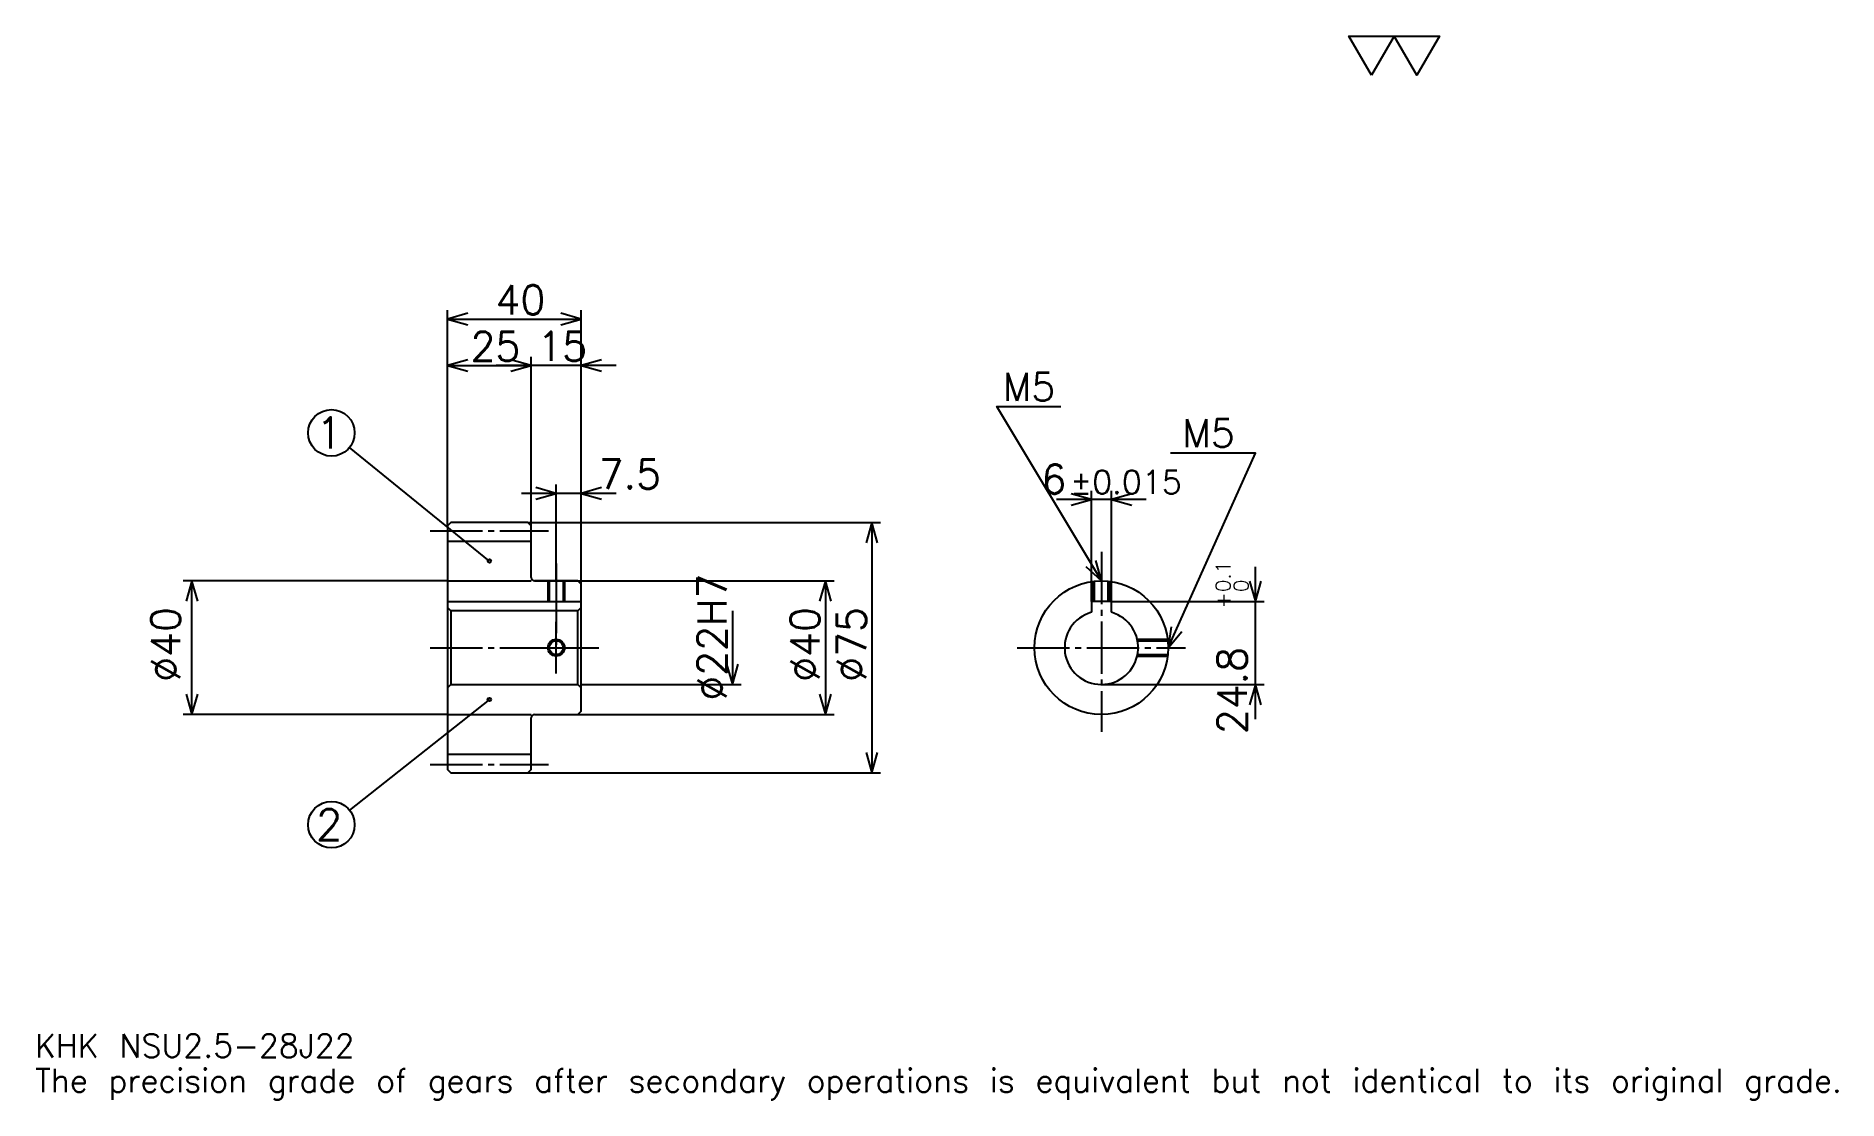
# Model space of a CAD drawing. Extents: x 18 to 557, y 6 to 325.
import ezdxf

# ---------------------------------------------------------------- set-up
doc = ezdxf.new("R2010")
doc.units = 0
doc.linetypes.add('DASHDOT', pattern=[20.869564, 15.652174, -1.73913, 1.73913, -1.73913])
doc.layers.get('0').update_dxf_attribs({"linetype": 'CONTINUOUS'})
doc.layers.add('DASHDOT', color=6, linetype='DASHDOT')
doc.styles.add('KANJI', font='TXT', dxfattribs={"bigfont": 'BIGFONT'})

msp = doc.modelspace()

# ---------------------------------------------------------------- linework, layer by layer
at = {"color": 5}
for p, q in [((140.869568, 179.239136), (140.869568, 242.717407)), ((180.869568, 179.239136), (180.869568, 242.717407)), ((140.869568, 240.108704), (180.869568, 240.108704)), ((165.869568, 179.239136), (165.869568, 228.804352)), ((140.869568, 226.195648), (165.869568, 226.195648)), ((191.304352, 226.195648), (155.434784, 226.195648)), ((153.369568, 167.676636), (111.490036, 201.639969)), ((173.369568, 179.239136), (173.369568, 190.543488)), ((191.304352, 187.934784), (162.934784, 187.934784)), ((349.956543, 186.08696), (323.086975, 186.08696)), ((333.521729, 155.539139), (333.521729, 188.695663)), ((339.521729, 155.539139), (339.521729, 188.695663)), ((140.869568, 178.239136), (140.869568, 179.239136)), ((164.869568, 179.239136), (180.869568, 179.239136)), ((165.869568, 178.239136), (165.869568, 179.239136)), ((173.369568, 161.739136), (173.369568, 179.239136)), ((173.369568, 161.739136), (173.369568, 179.239136)), ((180.869568, 179.239136), (270.434784, 179.239136)), ((180.869568, 160.739136), (180.869568, 179.239136)), ((267.82608, 179.239136), (267.82608, 104.239136)), ((382.608704, 120.304352), (382.608704, 165.973923)), ((140.869568, 161.739136), (61.739136, 161.739136)), ((64.347832, 121.739136), (64.347832, 161.739136)), ((166.869568, 161.739136), (180.869568, 161.739136)), ((180.869568, 161.739136), (256.521729, 161.739136)), ((253.913055, 161.739136), (253.913055, 121.739136)), ((226.08696, 152.739136), (226.08696, 130.739136)), ((339.521729, 155.539139), (385.217407, 155.539139)), ((180.869568, 130.739136), (228.695648, 130.739136)), ((336.521729, 130.739136), (385.217407, 130.739136)), ((153.369568, 126.239136), (111.538353, 93.078041)), ((140.869568, 121.739136), (61.739136, 121.739136)), ((166.869568, 121.739136), (180.869568, 121.739136)), ((180.869568, 121.739136), (256.521729, 121.739136)), ((164.869568, 104.239136), (180.869568, 104.239136)), ((180.869568, 104.239136), (270.434784, 104.239136))]:
    msp.add_line(p, q, dxfattribs=at)
at = {"color": 4}
for p, q in [((140.869568, 173.614136), (165.869568, 173.614136)), ((140.869568, 161.739136), (165.869568, 161.739136)), ((140.869568, 155.539139), (180.869568, 155.539139)), ((141.869568, 152.739136), (141.869568, 130.739136)), ((179.869568, 152.739136), (180.869568, 153.739136)), ((179.869568, 130.739136), (180.869568, 129.739136)), ((140.869568, 121.739136), (165.869568, 121.739136)), ((140.869568, 109.864136), (165.869568, 109.864136))]:
    msp.add_line(p, q, dxfattribs=at)
at = {"color": 7}
msp.add_lwpolyline([(417.391296, 313.043488), (410.608673, 324.800018), (437.739136, 324.800018), (430.956512, 313.043488), (424.17392, 324.800018), (417.391296, 313.043488)], dxfattribs=at)
at = {"color": 5}
for points in [[(146.956528, 241.847839), (140.869568, 240.108704), (146.956528, 238.369568)], [(174.782608, 238.369568), (180.869568, 240.108704), (174.782608, 241.847839)], [(146.956528, 227.934784), (140.869568, 226.195648), (146.956528, 224.456528)], [(159.782608, 224.456528), (165.869568, 226.195648), (159.782608, 227.934784)], [(159.782608, 224.456528), (165.869568, 226.195648), (159.782608, 227.934784)], [(186.956528, 227.934784), (180.869568, 226.195648), (186.956528, 224.456528)], [(336.521729, 161.739136), (305.217407, 213.913055), (324.347839, 213.913055)], [(356.521729, 141.739136), (382.608704, 200), (357.217407, 200)], [(167.282608, 186.195648), (173.369568, 187.934784), (167.282608, 189.67392)], [(186.956528, 189.67392), (180.869568, 187.934784), (186.956528, 186.195648)], [(327.434784, 184.347839), (333.521729, 186.08696), (327.434784, 187.826096)], [(345.608704, 187.826096), (339.521729, 186.08696), (345.608704, 184.347839)], [(269.565216, 173.152176), (267.82608, 179.239136), (266.086975, 173.152176)], [(331.898743, 166.063889), (336.521729, 161.739136), (334.881317, 167.853439)], [(66.08696, 155.652176), (64.347832, 161.739136), (62.608704, 155.652176)], [(255.652176, 155.652176), (253.913055, 161.739136), (252.17392, 155.652176)], [(380.869568, 161.626099), (382.608704, 155.539139), (384.347839, 161.626099)], [(357.421997, 148.005325), (356.521729, 141.739136), (360.596558, 146.583893)], [(224.347839, 136.826096), (226.08696, 130.739136), (227.82608, 136.826096)], [(384.347839, 124.652176), (382.608704, 130.739136), (380.869568, 124.652176)], [(62.608704, 127.826096), (64.347832, 121.739136), (66.08696, 127.826096)], [(252.17392, 127.826096), (253.913055, 121.739136), (255.652176, 127.826096)], [(266.086975, 110.326096), (267.82608, 104.239136), (269.565216, 110.326096)]]:
    msp.add_lwpolyline(points, dxfattribs=at)
at = {"color": 4}
for points in [[(165.869568, 162.739136), (165.869568, 178.239136), (164.869568, 179.239136), (141.869568, 179.239136), (140.869568, 178.239136), (140.869568, 129.739136)], [(166.869568, 121.739136), (179.869568, 121.739136), (180.869568, 122.739136), (180.869568, 160.739136), (179.869568, 161.739136), (166.869568, 161.739136)], [(170.869568, 161.739136), (170.869568, 155.539139)], [(171.304565, 161.739136), (171.304565, 155.539139)], [(175.43457, 161.739136), (175.43457, 155.539139)], [(175.869568, 161.739136), (175.869568, 155.539139)], [(334.021729, 155.539139), (334.021729, 161.582275)], [(334.456726, 155.539139), (334.456726, 161.632248)], [(338.586731, 155.539139), (338.586731, 161.632248)], [(339.021729, 155.539139), (339.021729, 161.582275)], [(140.869568, 129.739136), (141.869568, 130.739136), (179.869568, 130.739136), (179.869568, 152.739136), (141.869568, 152.739136), (140.869568, 153.739136)], [(339.521729, 152.322144), (339.521729, 155.539139), (333.521729, 155.539139), (333.521729, 152.322144)], [(347.233887, 144.239136), (356.364868, 144.239136)], [(347.326172, 143.804138), (356.414856, 143.804138)], [(347.233887, 139.239136), (356.364868, 139.239136)], [(347.326172, 139.674133), (356.414856, 139.674133)], [(140.869568, 129.739136), (140.869568, 105.239136), (141.869568, 104.239136), (164.869568, 104.239136), (165.869568, 105.239136), (165.869568, 120.739136)]]:
    msp.add_lwpolyline(points, dxfattribs=at)
at = {"color": 5}
for centre, radius in [((106.08696, 206.021744), 6.956522), ((153.369568, 167.676636), 0.521739), ((153.369568, 126.239136), 0.521739), ((106.08696, 88.756531), 6.956522)]:
    msp.add_circle(centre, radius, dxfattribs=at)
at = {"color": 4}
for centre, radius in [((336.521729, 141.739136), 20), ((173.369568, 141.739136), 2.065)]:
    msp.add_circle(centre, radius, dxfattribs=at)
at = {"color": 7}
msp.add_circle((173.369568, 141.739136), 2.5, dxfattribs=at)
at = {"color": 4}
for centre, radius, start, end in [((166.869568, 162.739136), 1, 180, 270), ((336.521729, 141.739136), 11, 105.82662089, 74.17337911), ((166.869568, 120.739136), 1, 90, 180)]:
    msp.add_arc(centre, radius, start, end, dxfattribs=at)
at = {"layer": 'DASHDOT', "color": 7}
for p, q in [((135.652176, 176.739136), (171.08696, 176.739136)), ((336.521729, 170.434784), (336.521729, 116.521744)), ((173.369568, 161.739136), (173.369568, 141.739136)), ((135.652176, 141.739136), (186.08696, 141.739136)), ((311.304352, 141.739136), (361.739136, 141.739136)), ((135.652176, 106.739136), (171.08696, 106.739136))]:
    msp.add_line(p, q, dxfattribs=at)
for points in [[(173.369568, 166.956528), (173.369568, 150.321747)], [(173.369568, 134.021744), (173.369568, 149.456528)], [(165.652176, 141.739136), (181.08696, 141.739136)]]:
    msp.add_lwpolyline(points, dxfattribs=at)

# ---------------------------------------------------------------- texts
at = {"color": 7, "style": 'KANJI'}
for s, height, p in [('40', 8.695652, (155.217392, 241.5)), ('25', 8.695652, (147.717392, 227.58696)), ('15', 8.695652, (167.717392, 227.58696)), ('M5', 8.347826, (306.956543, 215.652176)), ('1', 9.275362, (101.44928, 201.384064)), ('M5', 8.347826, (360.695679, 201.739136)), ('7.5', 8.695652, (186.08696, 189.326096)), ('6', 8.695652, (318.572205, 187.826096)), ('%%p0.015', 6.956522, (327.17981, 187.826096)), ('2', 9.275362, (101.44928, 84.118851)), ('KHK NSU2.5-28J22', 6.956522, (17.391304, 19.130434)), ('The precision grade of gears after secondary operations is equivalent but not identical to its original grade.', 6.956522, (17.391304, 8.695652))]:
    msp.add_text(s, height=height, dxfattribs=at).set_placement(p)
for s, height, p in [('%%c22H7', 8.695652, (224.347839, 125.869568)), ('0.1', 4.347826, (375.130432, 158.372498)), ('+', 4.347826, (375.130432, 153.502945)), ('0', 4.347826, (380.521729, 158.372498)), ('%%c40', 8.695652, (60.869568, 131.521744)), ('%%c40', 8.695652, (252.17392, 131.521744)), ('%%c75', 8.695652, (266.086975, 131.521744)), ('24.8', 8.695652, (380, 115.864716))]:
    msp.add_text(s, height=height, rotation=90, dxfattribs=at).set_placement(p)

doc.saveas('drawing.dxf')
